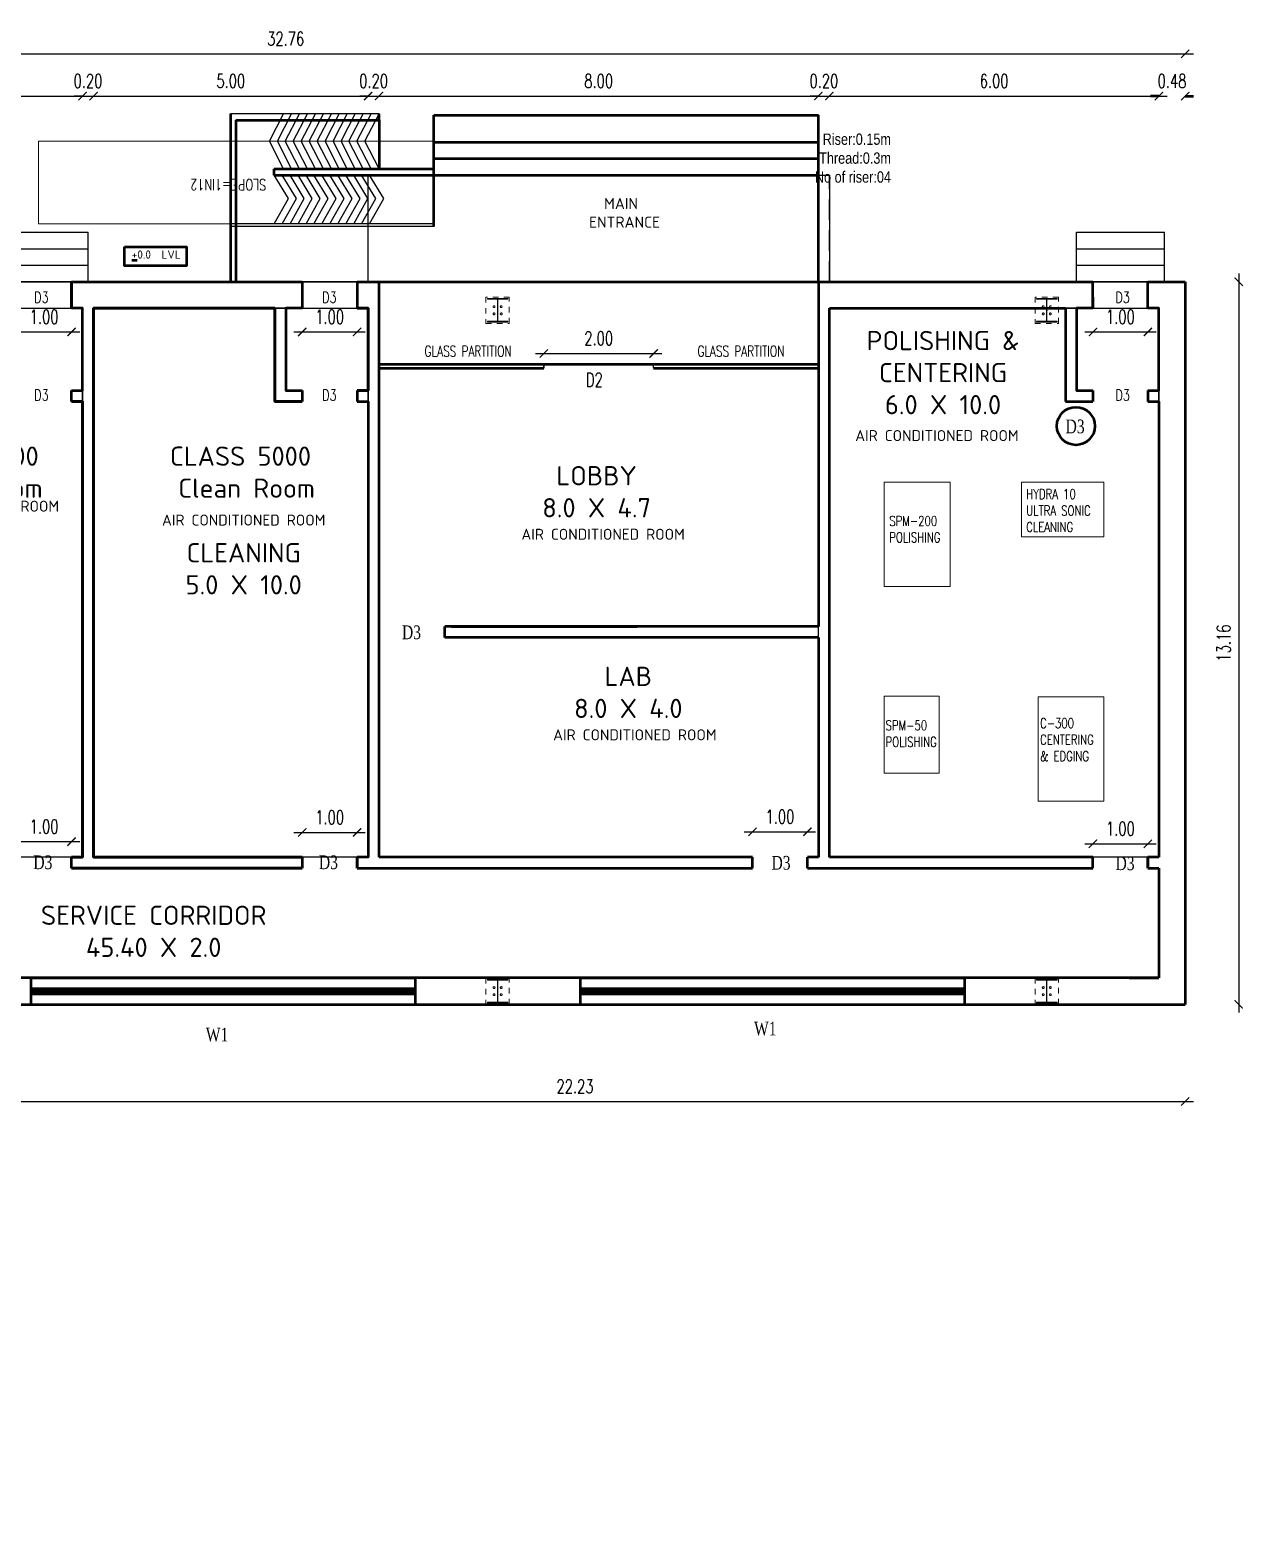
# Model space of a CAD drawing. Header units: metres. Extents: x 173383 to 173947, y -96409 to -96195.
# Drawn here: x 173895.66 to 173917.76, y -96405.93 to -96378.87 of the extents above; entities that cross this region are included whole.
import ezdxf

# ---------------------------------------------------------------- set-up
doc = ezdxf.new("R2010")
doc.units = ezdxf.units.M
doc.header["$LTSCALE"] = 3
doc.header["$MEASUREMENT"] = 0
doc.linetypes.add('ACAD_ISO10W100', pattern=[18, 12, -3, 0, -3])
doc.linetypes.add('HIDDEN', pattern=[0.375, 0.25, -0.125])
doc.layers.get('0').update_dxf_attribs({"linetype": 'CONTINUOUS', "lineweight": 50})
doc.layers.get('Defpoints').update_dxf_attribs({"linetype": 'CONTINUOUS'})
for name, color, linetype in [('2', 57, 'CONTINUOUS'), ('BLK_1_FLR_0_BLT_UP_AREA', 48, 'CONTINUOUS'), ('BLK_1_FLR_0_CARPET_AREA', 10, 'CONTINUOUS'), ('BLK_1_FLR_0_REGULAR_ROOM_1', 117, 'CONTINUOUS')]:
    doc.layers.add(name, color=color, linetype=linetype)
for name, color, linetype, lineweight in [('AU_SECTION LINES', 244, 'ACAD_ISO10W100', 25), ('BLK_1_DA_RAMP_1', 1, 'CONTINUOUS', 0), ('Cvl_Column', 7, 'CONTINUOUS', 30)]:
    doc.layers.add(name, color=color, linetype=linetype, lineweight=lineweight)
doc.styles.add('ROMANS', font='sanss___.ttf', dxfattribs={"width": 0.8})
doc.styles.add('ROOMNA', font='isocpeur.ttf')
doc.styles.get("Standard").update_dxf_attribs({"font": 'romanc.shx', "width": 0.75, "height": 0.8})
doc.styles.add('style1', font='romanc.shx', dxfattribs={"width": 0.7, "height": 0.25})
doc.dimstyles.new('1', dxfattribs={"dimtxt": 0.25, "dimasz": 0.15, "dimexe": 0.15, "dimexo": 0.15, "dimgap": 0.15, "dimtad": 1, "dimzin": 3, "dimdsep": 46, "dimtxsty": 'style1', "dimblk": 'ARCHTICK', "dimcen": 0, "dimdle": 0.15, "dimse1": 1, "dimse2": 1, "dimclrd": 8, "dimclre": 13, "dimclrt": 7, "dimadec": 0, "dimazin": 0, "dimtfac": 0.65, "dimtix": 1, "dimtofl": 0, "dimtmove": 0, "dimatfit": 3, "dimfxl": 0, "dimtolj": 1, "dimtzin": 0, "dimlwd": -1, "dimlwe": -1, "dimarcsym": 0})

# ---------------------------------------------------------------- blocks, each defined once
blk = doc.blocks.new('A$C259777f8')
at = {"layer": 'Cvl_Column', "color": 2, "linetype": 'HIDDEN', "lineweight": 15, "ltscale": 100}
for p, q in [((-4, 0), (4, 0)), ((0, 4), (0, -4))]:
    blk.add_line(p, q, dxfattribs=at)
blk.add_lwpolyline([(-213, 240), (-213, -240), (212, -240), (212, 240), (-213, 240)], dxfattribs=at)
at = {"layer": 'Cvl_Column', "color": 2, "linetype": 'Continuous', "lineweight": 15, "ltscale": 20}
for points in [[(-188, 216), (-188, 200), (187, 200), (187, 216)], [(-3, 200), (-3, -200), (3, -200), (3, 200)], [(-188, -216), (-188, -200), (187, -200), (187, -216)]]:
    blk.add_lwpolyline(points, close=True, dxfattribs=at)
at = {"layer": 'Cvl_Column', "color": 2, "linetype": 'HIDDEN', "lineweight": 15, "ltscale": 100}
for centre, radius in [((-65, 65), 17), ((0, 0), 4), ((65, 65), 17), ((-65, -65), 17), ((65, -65), 17)]:
    blk.add_circle(centre, radius, dxfattribs=at)
blk = doc.blocks.new('_ArchTick')
at = {"color": 0, "const_width": 0.15}
blk.add_lwpolyline([(-0.5, -0.5), (0.5, 0.5)], dxfattribs=at)
blk = doc.blocks.new('*D113')
at = {"layer": '2', "color": 8, "ltscale": 5}
blk.add_line((173890.469, -96380.081), (173896.769, -96380.081), dxfattribs=at)
at = {"layer": 'Defpoints', "color": 0, "ltscale": 5}
for p in [(173896.619, -96380.081), (173890.619, -96383.942), (173896.619, -96383.942)]:
    blk.add_point(p, dxfattribs=at)
at = {"layer": '2', "color": 8, "ltscale": 5, "xscale": 0.15, "yscale": 0.15, "zscale": 0.15, "rotation": 180}
blk.add_blockref('_ArchTick', (173890.619, -96380.081), dxfattribs=at)
at = {"layer": '2', "color": 8, "ltscale": 5, "xscale": 0.15, "yscale": 0.15, "zscale": 0.15}
blk.add_blockref('_ArchTick', (173896.619, -96380.081), dxfattribs=at)
at = {"layer": '2', "color": 7, "ltscale": 5, "insert": (173893.619, -96379.806), "char_height": 0.25, "attachment_point": 5, "style": 'style1'}
blk.add_mtext('\\A1;6.00', dxfattribs=at)
blk = doc.blocks.new('*D114')
at = {"layer": '2', "color": 8, "ltscale": 5}
for p, q in [((173896.619, -96380.081), (173896.469, -96380.081)), ((173896.819, -96380.081), (173896.969, -96380.081))]:
    blk.add_line(p, q, dxfattribs=at)
at = {"layer": 'Defpoints', "color": 0, "ltscale": 5}
for p in [(173896.819, -96380.081), (173896.619, -96383.942), (173896.819, -96383.942)]:
    blk.add_point(p, dxfattribs=at)
at = {"layer": '2', "color": 8, "ltscale": 5, "xscale": 0.15, "yscale": 0.15, "zscale": 0.15}
blk.add_blockref('_ArchTick', (173896.619, -96380.081), dxfattribs=at)
at = {"layer": '2', "color": 8, "ltscale": 5, "xscale": 0.15, "yscale": 0.15, "zscale": 0.15, "rotation": 180}
blk.add_blockref('_ArchTick', (173896.819, -96380.081), dxfattribs=at)
at = {"layer": '2', "color": 7, "ltscale": 5, "insert": (173896.719, -96379.806), "char_height": 0.25, "attachment_point": 5, "style": 'style1'}
blk.add_mtext('\\A1;0.20', dxfattribs=at)
blk = doc.blocks.new('*D115')
at = {"layer": '2', "color": 8, "ltscale": 5}
blk.add_line((173896.669, -96380.081), (173901.969, -96380.081), dxfattribs=at)
at = {"layer": 'Defpoints', "color": 0, "ltscale": 5}
for p in [(173901.819, -96380.081), (173896.819, -96383.942), (173901.819, -96383.942)]:
    blk.add_point(p, dxfattribs=at)
at = {"layer": '2', "color": 8, "ltscale": 5, "xscale": 0.15, "yscale": 0.15, "zscale": 0.15, "rotation": 180}
blk.add_blockref('_ArchTick', (173896.819, -96380.081), dxfattribs=at)
at = {"layer": '2', "color": 8, "ltscale": 5, "xscale": 0.15, "yscale": 0.15, "zscale": 0.15}
blk.add_blockref('_ArchTick', (173901.819, -96380.081), dxfattribs=at)
at = {"layer": '2', "color": 7, "ltscale": 5, "insert": (173899.319, -96379.806), "char_height": 0.25, "attachment_point": 5, "style": 'style1'}
blk.add_mtext('\\A1;5.00', dxfattribs=at)
blk = doc.blocks.new('*D116')
at = {"layer": '2', "color": 8, "ltscale": 5}
for p, q in [((173901.819, -96380.081), (173901.669, -96380.081)), ((173902.019, -96380.081), (173902.169, -96380.081))]:
    blk.add_line(p, q, dxfattribs=at)
at = {"layer": 'Defpoints', "color": 0, "ltscale": 5}
for p in [(173902.019, -96380.081), (173902.019, -96383.462), (173901.819, -96383.942)]:
    blk.add_point(p, dxfattribs=at)
at = {"layer": '2', "color": 8, "ltscale": 5, "xscale": 0.15, "yscale": 0.15, "zscale": 0.15}
blk.add_blockref('_ArchTick', (173901.819, -96380.081), dxfattribs=at)
at = {"layer": '2', "color": 8, "ltscale": 5, "xscale": 0.15, "yscale": 0.15, "zscale": 0.15, "rotation": 180}
blk.add_blockref('_ArchTick', (173902.019, -96380.081), dxfattribs=at)
at = {"layer": '2', "color": 7, "ltscale": 5, "insert": (173901.919, -96379.806), "char_height": 0.25, "attachment_point": 5, "style": 'style1'}
blk.add_mtext('\\A1;0.20', dxfattribs=at)
blk = doc.blocks.new('*D117')
at = {"layer": '2', "color": 8, "ltscale": 5}
blk.add_line((173901.869, -96380.081), (173910.169, -96380.081), dxfattribs=at)
at = {"layer": 'Defpoints', "color": 0, "ltscale": 5}
for p in [(173910.019, -96380.081), (173902.019, -96383.462), (173910.019, -96383.462)]:
    blk.add_point(p, dxfattribs=at)
at = {"layer": '2', "color": 8, "ltscale": 5, "xscale": 0.15, "yscale": 0.15, "zscale": 0.15, "rotation": 180}
blk.add_blockref('_ArchTick', (173902.019, -96380.081), dxfattribs=at)
at = {"layer": '2', "color": 8, "ltscale": 5, "xscale": 0.15, "yscale": 0.15, "zscale": 0.15}
blk.add_blockref('_ArchTick', (173910.019, -96380.081), dxfattribs=at)
at = {"layer": '2', "color": 7, "ltscale": 5, "insert": (173906.019, -96379.806), "char_height": 0.25, "attachment_point": 5, "style": 'style1'}
blk.add_mtext('\\A1;8.00', dxfattribs=at)
blk = doc.blocks.new('*D49')
at = {"layer": '2', "color": 8, "ltscale": 5}
for p, q in [((173910.019, -96380.081), (173909.869, -96380.081)), ((173910.219, -96380.081), (173910.369, -96380.081))]:
    blk.add_line(p, q, dxfattribs=at)
at = {"layer": 'Defpoints', "color": 0, "ltscale": 5}
for p in [(173910.219, -96380.081), (173910.019, -96383.462), (173910.219, -96383.942)]:
    blk.add_point(p, dxfattribs=at)
at = {"layer": '2', "color": 8, "ltscale": 5, "xscale": 0.15, "yscale": 0.15, "zscale": 0.15}
blk.add_blockref('_ArchTick', (173910.019, -96380.081), dxfattribs=at)
at = {"layer": '2', "color": 8, "ltscale": 5, "xscale": 0.15, "yscale": 0.15, "zscale": 0.15, "rotation": 180}
blk.add_blockref('_ArchTick', (173910.219, -96380.081), dxfattribs=at)
at = {"layer": '2', "color": 7, "ltscale": 5, "insert": (173910.119, -96379.806), "char_height": 0.25, "attachment_point": 5, "style": 'style1'}
blk.add_mtext('\\A1;0.20', dxfattribs=at)
blk = doc.blocks.new('*D50')
at = {"layer": '2', "color": 8, "ltscale": 5}
blk.add_line((173910.069, -96380.081), (173916.369, -96380.081), dxfattribs=at)
at = {"layer": 'Defpoints', "color": 0, "ltscale": 5}
for p in [(173916.219, -96380.081), (173910.219, -96383.942), (173916.219, -96383.942)]:
    blk.add_point(p, dxfattribs=at)
at = {"layer": '2', "color": 8, "ltscale": 5, "xscale": 0.15, "yscale": 0.15, "zscale": 0.15, "rotation": 180}
blk.add_blockref('_ArchTick', (173910.219, -96380.081), dxfattribs=at)
at = {"layer": '2', "color": 8, "ltscale": 5, "xscale": 0.15, "yscale": 0.15, "zscale": 0.15}
blk.add_blockref('_ArchTick', (173916.219, -96380.081), dxfattribs=at)
at = {"layer": '2', "color": 7, "ltscale": 5, "insert": (173913.219, -96379.806), "char_height": 0.25, "attachment_point": 5, "style": 'style1'}
blk.add_mtext('\\A1;6.00', dxfattribs=at)
blk = doc.blocks.new('*D51')
at = {"color": 8, "ltscale": 400}
for p, q in [((173916.219, -96380.081), (173916.069, -96380.081)), ((173916.699, -96380.081), (173916.849, -96380.081))]:
    blk.add_line(p, q, dxfattribs=at)
at = {"layer": 'Defpoints', "color": 0, "ltscale": 400}
for p in [(173916.699, -96380.081), (173916.699, -96383.462), (173916.219, -96383.942)]:
    blk.add_point(p, dxfattribs=at)
at = {"color": 8, "ltscale": 400, "xscale": 0.15, "yscale": 0.15, "zscale": 0.15}
blk.add_blockref('_ArchTick', (173916.219, -96380.081), dxfattribs=at)
at = {"color": 8, "ltscale": 400, "xscale": 0.15, "yscale": 0.15, "zscale": 0.15, "rotation": 180}
blk.add_blockref('_ArchTick', (173916.699, -96380.081), dxfattribs=at)
at = {"color": 7, "ltscale": 400, "insert": (173916.459, -96379.806), "char_height": 0.25, "attachment_point": 5, "style": 'style1'}
blk.add_mtext('\\A1;0.48', dxfattribs=at)
blk = doc.blocks.new('*D53')
at = {"layer": '2', "color": 8, "ltscale": 5}
blk.add_line((173883.789, -96379.312), (173916.849, -96379.312), dxfattribs=at)
at = {"layer": 'Defpoints', "color": 0, "ltscale": 5}
for p in [(173916.699, -96379.312), (173883.939, -96383.584), (173916.699, -96383.744)]:
    blk.add_point(p, dxfattribs=at)
at = {"layer": '2', "color": 8, "ltscale": 5, "xscale": 0.15, "yscale": 0.15, "zscale": 0.15, "rotation": 180}
blk.add_blockref('_ArchTick', (173883.939, -96379.312), dxfattribs=at)
at = {"layer": '2', "color": 8, "ltscale": 5, "xscale": 0.15, "yscale": 0.15, "zscale": 0.15}
blk.add_blockref('_ArchTick', (173916.699, -96379.312), dxfattribs=at)
at = {"layer": '2', "color": 7, "ltscale": 5, "insert": (173900.319, -96379.037), "char_height": 0.25, "attachment_point": 5, "style": 'style1'}
blk.add_mtext('\\A1;32.76', dxfattribs=at)
blk = doc.blocks.new('*D54')
at = {"layer": '2', "color": 8, "ltscale": 5}
blk.add_line((173917.674, -96383.312), (173917.674, -96396.772), dxfattribs=at)
at = {"layer": 'Defpoints', "color": 0, "ltscale": 5}
for p in [(173916.699, -96383.462), (173916.699, -96396.622), (173917.674, -96396.622)]:
    blk.add_point(p, dxfattribs=at)
at = {"layer": '2', "color": 8, "ltscale": 5, "xscale": 0.15, "yscale": 0.15, "zscale": 0.15}
for p, rotation in [((173917.674, -96383.462), 90), ((173917.674, -96396.622), 270)]:
    blk.add_blockref('_ArchTick', p, dxfattribs=dict(at, rotation=rotation))
at = {"layer": '2', "color": 7, "ltscale": 5, "insert": (173917.399, -96390.042), "char_height": 0.25, "attachment_point": 5, "rotation": 90, "style": 'style1'}
blk.add_mtext('\\A1;13.16', dxfattribs=at)
blk = doc.blocks.new('*D138')
at = {"layer": '2', "color": 8, "ltscale": 5}
blk.add_line((173894.324, -96398.392), (173916.849, -96398.392), dxfattribs=at)
at = {"layer": 'Defpoints', "color": 0, "ltscale": 5}
for p in [(173916.699, -96396.622), (173916.699, -96398.392), (173894.474, -96402.275)]:
    blk.add_point(p, dxfattribs=at)
at = {"layer": '2', "color": 8, "ltscale": 5, "xscale": 0.15, "yscale": 0.15, "zscale": 0.15, "rotation": 180}
blk.add_blockref('_ArchTick', (173894.474, -96398.392), dxfattribs=at)
at = {"layer": '2', "color": 8, "ltscale": 5, "xscale": 0.15, "yscale": 0.15, "zscale": 0.15}
blk.add_blockref('_ArchTick', (173916.699, -96398.392), dxfattribs=at)
at = {"layer": '2', "color": 7, "ltscale": 5, "insert": (173905.587, -96398.117), "char_height": 0.25, "attachment_point": 5, "style": 'style1'}
blk.add_mtext('\\A1;22.23', dxfattribs=at)
blk = doc.blocks.new('*D139')
at = {"layer": '2', "color": 8}
blk.add_line((173904.869, -96384.77), (173907.169, -96384.77), dxfattribs=at)
at = {"layer": 'Defpoints', "color": 0}
for p in [(173907.019, -96384.77), (173905.019, -96385.037), (173907.019, -96385.037)]:
    blk.add_point(p, dxfattribs=at)
at = {"layer": '2', "color": 8, "xscale": 0.15, "yscale": 0.15, "zscale": 0.15, "rotation": 180}
blk.add_blockref('_ArchTick', (173905.019, -96384.77), dxfattribs=at)
at = {"layer": '2', "color": 8, "xscale": 0.15, "yscale": 0.15, "zscale": 0.15}
blk.add_blockref('_ArchTick', (173907.019, -96384.77), dxfattribs=at)
at = {"layer": '2', "color": 7, "insert": (173906.019, -96384.495), "char_height": 0.25, "attachment_point": 5, "style": 'style1'}
blk.add_mtext('\\A1;2.00', dxfattribs=at)
blk = doc.blocks.new('*D141')
at = {"layer": '2', "color": 8}
blk.add_line((173895.269, -96393.659), (173896.569, -96393.659), dxfattribs=at)
at = {"layer": 'Defpoints', "color": 0}
for p in [(173896.419, -96393.659), (173895.419, -96394.142), (173896.419, -96394.142)]:
    blk.add_point(p, dxfattribs=at)
at = {"layer": '2', "color": 8, "xscale": 0.15, "yscale": 0.15, "zscale": 0.15, "rotation": 180}
blk.add_blockref('_ArchTick', (173895.419, -96393.659), dxfattribs=at)
at = {"layer": '2', "color": 8, "xscale": 0.15, "yscale": 0.15, "zscale": 0.15}
blk.add_blockref('_ArchTick', (173896.419, -96393.659), dxfattribs=at)
at = {"layer": '2', "color": 7, "insert": (173895.919, -96393.384), "char_height": 0.25, "attachment_point": 5, "style": 'style1'}
blk.add_mtext('\\A1;1.00', dxfattribs=at)
blk = doc.blocks.new('*D142')
at = {"layer": '2', "color": 8}
blk.add_line((173908.669, -96393.479), (173909.969, -96393.479), dxfattribs=at)
at = {"layer": 'Defpoints', "color": 0}
for p in [(173909.819, -96393.479), (173908.819, -96394.142), (173909.819, -96394.142)]:
    blk.add_point(p, dxfattribs=at)
at = {"layer": '2', "color": 8, "xscale": 0.15, "yscale": 0.15, "zscale": 0.15, "rotation": 180}
blk.add_blockref('_ArchTick', (173908.819, -96393.479), dxfattribs=at)
at = {"layer": '2', "color": 8, "xscale": 0.15, "yscale": 0.15, "zscale": 0.15}
blk.add_blockref('_ArchTick', (173909.819, -96393.479), dxfattribs=at)
at = {"layer": '2', "color": 7, "insert": (173909.319, -96393.204), "char_height": 0.25, "attachment_point": 5, "style": 'style1'}
blk.add_mtext('\\A1;1.00', dxfattribs=at)
blk = doc.blocks.new('*D143')
at = {"layer": '2', "color": 8}
blk.add_line((173900.469, -96393.491), (173901.769, -96393.491), dxfattribs=at)
at = {"layer": 'Defpoints', "color": 0}
for p in [(173901.619, -96393.491), (173900.619, -96394.142), (173901.619, -96394.142)]:
    blk.add_point(p, dxfattribs=at)
at = {"layer": '2', "color": 8, "xscale": 0.15, "yscale": 0.15, "zscale": 0.15, "rotation": 180}
blk.add_blockref('_ArchTick', (173900.619, -96393.491), dxfattribs=at)
at = {"layer": '2', "color": 8, "xscale": 0.15, "yscale": 0.15, "zscale": 0.15}
blk.add_blockref('_ArchTick', (173901.619, -96393.491), dxfattribs=at)
at = {"layer": '2', "color": 7, "insert": (173901.119, -96393.216), "char_height": 0.25, "attachment_point": 5, "style": 'style1'}
blk.add_mtext('\\A1;1.00', dxfattribs=at)
blk = doc.blocks.new('*D144')
at = {"layer": '2', "color": 8}
blk.add_line((173914.869, -96393.699), (173916.169, -96393.699), dxfattribs=at)
at = {"layer": 'Defpoints', "color": 0}
for p in [(173916.019, -96393.699), (173915.019, -96394.142), (173916.019, -96394.142)]:
    blk.add_point(p, dxfattribs=at)
at = {"layer": '2', "color": 8, "xscale": 0.15, "yscale": 0.15, "zscale": 0.15, "rotation": 180}
blk.add_blockref('_ArchTick', (173915.019, -96393.699), dxfattribs=at)
at = {"layer": '2', "color": 8, "xscale": 0.15, "yscale": 0.15, "zscale": 0.15}
blk.add_blockref('_ArchTick', (173916.019, -96393.699), dxfattribs=at)
at = {"layer": '2', "color": 7, "insert": (173915.519, -96393.424), "char_height": 0.25, "attachment_point": 5, "style": 'style1'}
blk.add_mtext('\\A1;1.00', dxfattribs=at)
blk = doc.blocks.new('*D146')
at = {"layer": '2', "color": 8}
blk.add_line((173895.269, -96384.377), (173896.569, -96384.377), dxfattribs=at)
at = {"layer": 'Defpoints', "color": 0}
for p in [(173895.419, -96383.942), (173896.419, -96383.942), (173896.419, -96384.377)]:
    blk.add_point(p, dxfattribs=at)
at = {"layer": '2', "color": 8, "xscale": 0.15, "yscale": 0.15, "zscale": 0.15, "rotation": 180}
blk.add_blockref('_ArchTick', (173895.419, -96384.377), dxfattribs=at)
at = {"layer": '2', "color": 8, "xscale": 0.15, "yscale": 0.15, "zscale": 0.15}
blk.add_blockref('_ArchTick', (173896.419, -96384.377), dxfattribs=at)
at = {"layer": '2', "color": 7, "insert": (173895.919, -96384.102), "char_height": 0.25, "attachment_point": 5, "style": 'style1'}
blk.add_mtext('\\A1;1.00', dxfattribs=at)
blk = doc.blocks.new('*D147')
at = {"layer": '2', "color": 8}
blk.add_line((173900.469, -96384.377), (173901.769, -96384.377), dxfattribs=at)
at = {"layer": 'Defpoints', "color": 0}
for p in [(173900.619, -96383.942), (173901.619, -96383.942), (173901.619, -96384.377)]:
    blk.add_point(p, dxfattribs=at)
at = {"layer": '2', "color": 8, "xscale": 0.15, "yscale": 0.15, "zscale": 0.15, "rotation": 180}
blk.add_blockref('_ArchTick', (173900.619, -96384.377), dxfattribs=at)
at = {"layer": '2', "color": 8, "xscale": 0.15, "yscale": 0.15, "zscale": 0.15}
blk.add_blockref('_ArchTick', (173901.619, -96384.377), dxfattribs=at)
at = {"layer": '2', "color": 7, "insert": (173901.119, -96384.102), "char_height": 0.25, "attachment_point": 5, "style": 'style1'}
blk.add_mtext('\\A1;1.00', dxfattribs=at)
blk = doc.blocks.new('*D148')
at = {"layer": '2', "color": 8}
blk.add_line((173914.869, -96384.377), (173916.169, -96384.377), dxfattribs=at)
at = {"layer": 'Defpoints', "color": 0}
for p in [(173915.019, -96383.942), (173916.019, -96383.942), (173916.019, -96384.377)]:
    blk.add_point(p, dxfattribs=at)
at = {"layer": '2', "color": 8, "xscale": 0.15, "yscale": 0.15, "zscale": 0.15, "rotation": 180}
blk.add_blockref('_ArchTick', (173915.019, -96384.377), dxfattribs=at)
at = {"layer": '2', "color": 8, "xscale": 0.15, "yscale": 0.15, "zscale": 0.15}
blk.add_blockref('_ArchTick', (173916.019, -96384.377), dxfattribs=at)
at = {"layer": '2', "color": 7, "insert": (173915.519, -96384.102), "char_height": 0.25, "attachment_point": 5, "style": 'style1'}
blk.add_mtext('\\A1;1.00', dxfattribs=at)

msp = doc.modelspace()

# ---------------------------------------------------------------- linework, layer by layer
for p, q in [((173899.313, -96380.405), (173899.313, -96383.462)), ((173899.409, -96380.52), (173902.019, -96380.52)), ((173899.409, -96380.52), (173899.409, -96383.462)), ((173902.019, -96380.52), (173902.019, -96380.405)), ((173902.019, -96380.52), (173902.019, -96381.405)), ((173903.019, -96380.431), (173910.019, -96380.431)), ((173903.019, -96382.455), (173903.019, -96380.431)), ((173910.019, -96383.462), (173910.019, -96380.431)), ((173903.019, -96380.92), (173910.019, -96380.92)), ((173900.109, -96381.52), (173900.109, -96381.405)), ((173900.109, -96381.405), (173903.019, -96381.405)), ((173903.019, -96381.22), (173910.019, -96381.22)), ((173900.109, -96381.52), (173903.019, -96381.52)), ((173903.019, -96381.52), (173910.019, -96381.52)), ((173916.019, -96393.942), (173916.019, -96394.142)), ((173895.679, -96396.142), (173902.679, -96396.142)), ((173905.679, -96396.142), (173912.679, -96396.142)), ((173905.679, -96396.142), (173905.679, -96396.622)), ((173912.679, -96396.142), (173912.679, -96396.622)), ((173915.679, -96396.142), (173916.219, -96396.142)), ((173895.679, -96396.331), (173902.679, -96396.331)), ((173895.679, -96396.376), (173902.679, -96396.376)), ((173895.679, -96396.388), (173902.679, -96396.388)), ((173895.679, -96396.433), (173902.679, -96396.433)), ((173905.679, -96396.331), (173912.679, -96396.331)), ((173905.679, -96396.376), (173912.679, -96396.376)), ((173905.679, -96396.388), (173912.679, -96396.388)), ((173905.679, -96396.433), (173912.679, -96396.433)), ((173895.679, -96396.622), (173902.679, -96396.622)), ((173905.679, -96396.622), (173912.679, -96396.622))]:
    msp.add_line(p, q)
at = {"color": 4, "ltscale": 400}
for p, q in [((173896.419, -96383.942), (173896.419, -96383.462)), ((173896.419, -96383.462), (173896.419, -96383.942)), ((173896.419, -96383.462), (173900.619, -96383.462)), ((173901.619, -96383.462), (173901.619, -96383.942)), ((173901.619, -96383.462), (173915.019, -96383.462)), ((173915.019, -96383.942), (173915.019, -96383.462)), ((173916.019, -96383.462), (173916.699, -96383.462)), ((173916.019, -96383.942), (173916.019, -96383.462)), ((173916.699, -96383.462), (173916.699, -96396.622)), ((173915.019, -96383.742), (173915.019, -96383.942)), ((173896.619, -96383.942), (173896.419, -96383.942)), ((173901.619, -96383.942), (173901.819, -96383.942)), ((173901.819, -96383.942), (173901.819, -96385.442)), ((173910.219, -96393.942), (173910.219, -96383.942)), ((173910.219, -96383.942), (173914.519, -96383.942)), ((173914.519, -96383.942), (173914.519, -96385.642)), ((173902.019, -96384.962), (173910.019, -96384.962)), ((173902.019, -96385.037), (173905.019, -96385.037)), ((173907.019, -96385.037), (173910.019, -96385.037)), ((173900.319, -96385.442), (173900.619, -96385.442)), ((173900.619, -96385.442), (173900.619, -96385.642)), ((173900.619, -96385.442), (173900.619, -96385.642)), ((173901.819, -96385.442), (173901.619, -96385.442)), ((173901.619, -96385.442), (173901.619, -96385.642)), ((173915.019, -96385.442), (173915.019, -96385.642)), ((173916.019, -96385.442), (173916.019, -96385.642)), ((173900.619, -96385.642), (173900.119, -96385.642)), ((173901.619, -96385.642), (173901.819, -96385.642)), ((173914.519, -96385.642), (173915.019, -96385.642)), ((173916.019, -96385.642), (173916.219, -96385.642)), ((173916.219, -96385.642), (173916.219, -96393.942)), ((173916.219, -96393.942), (173916.019, -96393.942)), ((173916.019, -96394.142), (173916.219, -96394.142)), ((173916.219, -96394.142), (173916.219, -96396.142)), ((173916.219, -96396.142), (173885.679, -96396.142)), ((173895.679, -96396.142), (173895.679, -96396.622)), ((173902.679, -96396.142), (173902.679, -96396.622)), ((173885.679, -96396.622), (173916.699, -96396.622))]:
    msp.add_line(p, q, dxfattribs=at)
at = {"color": 4}
for p, q in [((173900.619, -96383.462), (173900.619, -96383.942)), ((173902.019, -96393.942), (173902.019, -96383.462)), ((173910.019, -96383.462), (173910.019, -96389.742)), ((173896.619, -96385.442), (173896.619, -96383.942)), ((173900.119, -96383.942), (173896.819, -96383.942)), ((173896.819, -96383.942), (173896.819, -96393.942)), ((173900.119, -96385.642), (173900.119, -96383.942)), ((173900.619, -96383.942), (173900.319, -96383.942)), ((173900.319, -96383.942), (173900.319, -96385.442)), ((173896.419, -96385.642), (173896.419, -96385.442)), ((173896.419, -96385.442), (173896.619, -96385.442)), ((173896.619, -96385.642), (173896.419, -96385.642)), ((173896.619, -96393.942), (173896.619, -96385.642)), ((173903.219, -96389.942), (173903.219, -96389.742)), ((173910.019, -96389.742), (173903.219, -96389.742)), ((173910.019, -96389.942), (173903.219, -96389.942)), ((173910.019, -96389.942), (173910.019, -96393.942)), ((173896.419, -96393.942), (173896.619, -96393.942)), ((173896.419, -96394.142), (173896.419, -96393.942)), ((173896.419, -96394.142), (173896.419, -96393.942)), ((173900.619, -96394.142), (173896.419, -96394.142)), ((173896.419, -96394.142), (173900.619, -96394.142)), ((173896.819, -96393.942), (173900.619, -96393.942)), ((173900.619, -96393.942), (173900.619, -96394.142)), ((173901.819, -96393.942), (173901.619, -96393.942)), ((173901.619, -96393.942), (173901.619, -96394.142)), ((173901.619, -96394.142), (173901.619, -96393.942)), ((173901.619, -96394.142), (173908.819, -96394.142)), ((173901.619, -96394.142), (173908.819, -96394.142)), ((173906.819, -96393.942), (173902.019, -96393.942)), ((173906.819, -96393.942), (173902.019, -96393.942)), ((173908.819, -96393.942), (173906.819, -96393.942)), ((173908.819, -96393.942), (173906.819, -96393.942)), ((173908.819, -96394.142), (173908.819, -96393.942)), ((173908.819, -96394.142), (173908.819, -96393.942)), ((173909.819, -96394.142), (173909.819, -96393.942)), ((173910.019, -96393.942), (173909.819, -96393.942)), ((173909.819, -96394.142), (173915.019, -96394.142)), ((173915.019, -96393.942), (173910.219, -96393.942)), ((173915.019, -96394.142), (173915.019, -96393.942))]:
    msp.add_line(p, q, dxfattribs=at)
at = {"color": 14}
for p, q in [((173902.019, -96393.942), (173902.019, -96383.942)), ((173901.819, -96385.642), (173901.819, -96393.942))]:
    msp.add_line(p, q, dxfattribs=at)
at = {"ltscale": 400}
msp.add_line((173916.019, -96394.142), (173916.019, -96393.942), dxfattribs=at)
at = {"color": 34, "linetype": 'Continuous'}
msp.add_lwpolyline([(173897.386, -96382.828), (173898.51, -96382.828), (173898.51, -96383.17), (173897.386, -96383.17)], close=True, dxfattribs=at)
at = {"color": 4}
for points in [[(173896.419, -96385.442), (173896.619, -96385.442), (173896.619, -96383.942), (173896.419, -96383.942)], [(173900.619, -96393.942), (173896.819, -96393.942), (173896.819, -96383.942), (173900.119, -96383.942), (173900.119, -96385.642), (173900.619, -96385.642)], [(173896.419, -96385.642), (173896.619, -96385.642), (173896.619, -96393.942), (173896.419, -96393.942)], [(173901.619, -96385.642), (173901.819, -96385.642), (173901.819, -96393.942), (173901.619, -96393.942)]]:
    msp.add_lwpolyline(points, dxfattribs=at)
at = {"color": 4, "ltscale": 400}
for points in [[(173900.619, -96383.942), (173900.319, -96383.942), (173900.319, -96385.442), (173900.619, -96385.442)], [(173901.619, -96385.442), (173901.819, -96385.442), (173901.819, -96383.942), (173901.619, -96383.942)], [(173915.019, -96383.942), (173914.719, -96383.942), (173914.719, -96385.442), (173915.019, -96385.442)], [(173916.019, -96385.442), (173916.219, -96385.442), (173916.219, -96383.942), (173916.019, -96383.942)]]:
    msp.add_lwpolyline(points, dxfattribs=at)
at = {"lineweight": 18}
for points in [[(173911.219, -96387.111), (173912.419, -96387.111), (173912.419, -96389.011), (173911.219, -96389.011)], [(173913.719, -96388.111), (173915.219, -96388.111), (173915.219, -96387.111), (173913.719, -96387.111)], [(173912.219, -96392.411), (173911.219, -96392.411), (173911.219, -96391.011), (173912.219, -96391.011)], [(173915.219, -96391.022), (173914.019, -96391.022), (173914.019, -96392.922), (173915.219, -96392.922)]]:
    msp.add_lwpolyline(points, close=True, dxfattribs=at)
at = {"color": 167, "linetype": 'Continuous', "ltscale": 600}
msp.add_lwpolyline([(173903.338, -96389.743), (173906.719, -96389.743)], dxfattribs=at)
msp.add_circle((173914.708, -96386.09), 0.346)
at = {"layer": '2', "linetype": 'HIDDEN', "ltscale": 0.5}
for p, q in [((173901.819, -96383.462), (173901.819, -96381.52)), ((173910.219, -96383.462), (173910.219, -96381.52))]:
    msp.add_line(p, q, dxfattribs=at)
at = {"layer": '2', "ltscale": 5}
for p, q in [((173895.119, -96382.562), (173896.719, -96382.562)), ((173896.719, -96383.462), (173896.719, -96382.562)), ((173914.719, -96382.562), (173916.319, -96382.562)), ((173914.719, -96383.462), (173914.719, -96382.562)), ((173916.319, -96383.462), (173916.319, -96382.562)), ((173895.119, -96382.862), (173896.719, -96382.862)), ((173914.719, -96382.862), (173916.319, -96382.862)), ((173895.119, -96383.162), (173896.719, -96383.162)), ((173914.719, -96383.162), (173916.319, -96383.162)), ((173895.419, -96383.462), (173896.419, -96383.462)), ((173900.619, -96383.462), (173901.619, -96383.462)), ((173915.019, -96383.462), (173916.019, -96383.462)), ((173905.019, -96385.037), (173905.019, -96384.962)), ((173907.019, -96385.037), (173907.019, -96384.962))]:
    msp.add_line(p, q, dxfattribs=at)
at = {"layer": '2', "color": 9, "ltscale": 5}
for points in [[(173900.281, -96381.405), (173900.022, -96380.905), (173900.281, -96380.405)], [(173900.426, -96381.405), (173900.167, -96380.905), (173900.426, -96380.405)], [(173900.571, -96381.405), (173900.312, -96380.905), (173900.571, -96380.405)], [(173900.716, -96381.405), (173900.457, -96380.905), (173900.716, -96380.405)], [(173900.861, -96381.405), (173900.602, -96380.905), (173900.861, -96380.405)], [(173901.005, -96381.405), (173900.746, -96380.905), (173901.005, -96380.405)], [(173901.15, -96381.405), (173900.891, -96380.905), (173901.15, -96380.405)], [(173901.295, -96381.405), (173901.036, -96380.905), (173901.295, -96380.405)], [(173901.44, -96381.405), (173901.181, -96380.905), (173901.44, -96380.405)], [(173901.585, -96381.405), (173901.326, -96380.905), (173901.585, -96380.405)], [(173901.73, -96381.405), (173901.47, -96380.905), (173901.73, -96380.405)], [(173901.874, -96381.405), (173901.615, -96380.905), (173901.874, -96380.405)], [(173902.019, -96381.405), (173901.76, -96380.905), (173902.019, -96380.405)], [(173900.109, -96382.405), (173900.368, -96381.945), (173900.109, -96381.52)], [(173900.254, -96382.405), (173900.513, -96381.945), (173900.254, -96381.52)], [(173900.399, -96382.405), (173900.658, -96381.945), (173900.399, -96381.52)], [(173900.544, -96382.405), (173900.803, -96381.945), (173900.544, -96381.52)], [(173900.689, -96382.405), (173900.948, -96381.945), (173900.689, -96381.52)], [(173900.833, -96382.405), (173901.093, -96381.945), (173900.833, -96381.52)], [(173900.978, -96382.405), (173901.237, -96381.945), (173900.978, -96381.52)], [(173901.123, -96382.405), (173901.382, -96381.945), (173901.123, -96381.52)], [(173901.268, -96382.405), (173901.527, -96381.945), (173901.268, -96381.52)], [(173901.413, -96382.405), (173901.672, -96381.945), (173901.413, -96381.52)], [(173901.558, -96382.405), (173901.817, -96381.945), (173901.558, -96381.52)], [(173901.702, -96382.405), (173901.961, -96381.945), (173901.702, -96381.52)], [(173901.847, -96382.405), (173902.106, -96381.945), (173901.847, -96381.52)]]:
    msp.add_lwpolyline(points, dxfattribs=at)
at = {"layer": '2', "ltscale": 5}
msp.add_lwpolyline([(173902.019, -96381.405), (173902.019, -96380.405)], dxfattribs=at)
for points in [[(173890.619, -96383.942), (173896.619, -96383.942), (173896.619, -96393.942), (173890.619, -96393.942)], [(173896.819, -96383.942), (173901.819, -96383.942), (173901.819, -96393.942), (173896.819, -96393.942)]]:
    msp.add_lwpolyline(points, close=True, dxfattribs=at)
at = {"layer": 'AU_SECTION LINES', "ltscale": 5}
for p, q in [((173902.019, -96380.405), (173899.313, -96380.405)), ((173903.019, -96382.405), (173899.313, -96382.405)), ((173903.019, -96382.455), (173899.313, -96382.455))]:
    msp.add_line(p, q, dxfattribs=at)
at = {"layer": 'BLK_1_DA_RAMP_1'}
msp.add_lwpolyline([(173895.819, -96380.905), (173895.819, -96382.405), (173903.019, -96382.405), (173903.019, -96380.905)], close=True, dxfattribs=at)
at = {"layer": 'BLK_1_FLR_0_BLT_UP_AREA', "color": 48}
msp.add_lwpolyline([(173883.939, -96383.462), (173901.819, -96383.462), (173901.819, -96381.52), (173910.219, -96381.52), (173910.219, -96383.462), (173916.699, -96383.462), (173916.699, -96396.622), (173893.974, -96396.622), (173893.974, -96405.927), (173883.939, -96405.927)], close=True, dxfattribs=at)
at = {"layer": 'BLK_1_FLR_0_CARPET_AREA', "color": 14}
msp.add_lwpolyline([(173893.605, -96396.142), (173916.219, -96396.142), (173916.219, -96394.142), (173916.019, -96394.142), (173916.019, -96393.942), (173916.219, -96393.942), (173916.219, -96383.942), (173916.019, -96383.942), (173916.019, -96383.462), (173915.019, -96383.462), (173915.019, -96383.942), (173910.219, -96383.942), (173910.219, -96393.942), (173915.019, -96393.942), (173915.019, -96394.142), (173909.819, -96394.142), (173909.819, -96393.942), (173910.019, -96393.942), (173910.019, -96385.037), (173907.019, -96385.037), (173907.019, -96384.962), (173905.019, -96384.962), (173905.019, -96385.037), (173902.019, -96385.037), (173902.019, -96393.942), (173908.819, -96393.942), (173908.819, -96394.142), (173901.619, -96394.142), (173901.619, -96393.942), (173901.819, -96393.942), (173901.819, -96383.942), (173901.619, -96383.942), (173901.619, -96383.462), (173900.619, -96383.462), (173900.619, -96383.942), (173896.819, -96383.942), (173896.819, -96393.942), (173900.619, -96393.942), (173900.619, -96394.142), (173896.419, -96394.142), (173896.419, -96393.942), (173896.619, -96393.942), (173896.619, -96383.942), (173896.419, -96383.942), (173896.419, -96383.462), (173895.419, -96383.462)], dxfattribs=at)
at = {"layer": 'BLK_1_FLR_0_REGULAR_ROOM_1', "color": 4, "lineweight": -2, "ltscale": 5}
msp.add_lwpolyline([(173910.219, -96383.942), (173916.219, -96383.942), (173916.219, -96393.942), (173910.219, -96393.942)], close=True, dxfattribs=at)

# ---------------------------------------------------------------- block references
at = {"linetype": 'Continuous', "lineweight": 13, "xscale": 0.0010000000474975, "yscale": 0.0010000000474975, "zscale": 0.0010000000474975}
for p in [(173904.179, -96383.982), (173914.179, -96383.982)]:
    msp.add_blockref('A$C259777f8', p, dxfattribs=at)
at = {"color": 4, "ltscale": 400, "xscale": 0.0010000000474975, "yscale": 0.0010000000474975, "zscale": 0.0010000000474975}
for p in [(173904.179, -96396.382), (173914.179, -96396.382)]:
    msp.add_blockref('A$C259777f8', p, dxfattribs=at)

# ---------------------------------------------------------------- texts
at = {"width": 0.75}
for p in [(173895.739, -96383.846), (173900.983, -96383.846), (173915.427, -96383.846), (173895.739, -96385.627), (173900.983, -96385.627), (173915.427, -96385.627)]:
    msp.add_text('D3', height=0.2, dxfattribs=at).set_placement(p)
at = {"insert": (173911.341, -96380.763), "char_height": 0.20657, "attachment_point": 3, "style": 'ROMANS'}
msp.add_mtext('Riser:0.15m\\PThread:0.3m\\PNo of riser:04', dxfattribs=at)
at = {"style": 'ROOMNA'}
for s, insert, char_height, width, attachment_point in [('MAIN \\P ENTRANCE', (173906.425, -96382.478), 0.2025, 2.75055, 8), ('{\\L+}0.0  LVL', (173897.961, -96382.892), 0.15, 2.56025, 2), ('POLISHING & CENTERING \\P6.0 X 10.0', (173912.289, -96384.359), 0.35, 3.15981, 2), ('AIR CONDITIONED ROOM', (173912.178, -96386.164), 0.2, 3.15981, 2), ('CLASS 5000\\P Clean Room', (173894.537, -96386.464), 0.35, 2.79524, 2), ('CLASS 5000\\P Clean Room', (173899.496, -96386.464), 0.35, 2.79524, 2), ('LOBBY\\P8.0 X 4.7', (173905.981, -96386.82), 0.35, 3.15981, 2), ('AIR CONDITIONED ROOM', (173894.705, -96387.45), 0.2, 3.15981, 2), ('AIR CONDITIONED ROOM', (173899.554, -96387.703), 0.2, 3.15981, 2), ('AIR CONDITIONED ROOM', (173906.099, -96387.961), 0.2, 3.15981, 2), ('CLEANING\\P5.0 X 10.0', (173899.554, -96388.223), 0.35, 3.15981, 2), ('LAB\\P8.0 X 4.0', (173906.558, -96390.474), 0.35, 3.15981, 2), ('AIR CONDITIONED ROOM', (173906.677, -96391.614), 0.2, 3.15981, 2), ('SERVICE CORRIDOR\\P45.40 X 2.0', (173897.915, -96394.825), 0.35, 5.54542, 2)]:
    msp.add_mtext(s, dxfattribs=dict(at, insert=insert, char_height=char_height, width=width, attachment_point=attachment_point))
at = {"char_height": 0.25, "width": 3.18743, "attachment_point": 2}
for s, insert in [('{\\fTimes New Roman|b0|i0|c0|p18;D3}', (173914.694, -96385.972)), ('{\\fTimes New Roman|b0|i0|c0|p18;D3}', (173902.609, -96389.722)), ('{\\fTimes New Roman|b0|i0|c0|p18;D3}', (173895.897, -96393.91)), ('{\\fTimes New Roman|b0|i0|c0|p18;D3}', (173901.097, -96393.91)), ('{\\fTimes New Roman|b0|i0|c0|p18;D3}', (173909.339, -96393.919)), ('{\\fTimes New Roman|b0|i0|c0|p18;D3}', (173915.604, -96393.928)), ('{\\fTimes New Roman|b0|i0|c0|p18;W1}', (173899.069, -96397.048)), ('{\\fTimes New Roman|b0|i0|c0|p18;W1}', (173909.052, -96396.939))]:
    msp.add_mtext(s, dxfattribs=dict(at, insert=insert))
at = {"lineweight": 18, "char_height": 0.18, "width": 3.20152, "attachment_point": 7}
for s, insert in [('HYDRA 10\\PULTRA SONIC \\PCLEANING', (173913.804, -96388.02)), ('SPM-200\\PPOLISHING', (173911.31, -96388.209)), ('C-300\\PCENTERING\\P& EDGING', (173914.056, -96392.192)), ('SPM-50\\PPOLISHING', (173911.243, -96391.932))]:
    msp.add_mtext(s, dxfattribs=dict(at, insert=insert))
at = {"layer": '2', "color": 7, "style": 'style1', "width": 0.7}
for s, height, p in [('GLASS PARTITION', 0.2, (173902.849, -96384.827)), ('GLASS PARTITION', 0.2, (173907.817, -96384.827)), ('D2', 0.25, (173905.785, -96385.374))]:
    msp.add_text(s, height=height, dxfattribs=at).set_placement(p)
at = {"layer": 'BLK_1_DA_RAMP_1', "insert": (173899.273, -96381.797), "char_height": 0.2, "width": 2.4, "attachment_point": 2, "rotation": 180}
msp.add_mtext('SLOPE=1IN12', dxfattribs=at)

# ---------------------------------------------------------------- dimensions: what is measured, and where the dimension line sits
at = {"color": 4, "ltscale": 400}
dim = msp.add_linear_dim(base=(173916.699, -96380.081), p1=(173916.219, -96383.942), p2=(173916.699, -96383.462), dimstyle='1', override={"dimpost": '\\X', "dimtmove": 1}, dxfattribs=at)
dim.commit()
dim.dimension.update_dxf_attribs({"geometry": '*D51', "text_midpoint": (173916.459, -96379.806)})
at = {"layer": '2', "ltscale": 5}
for base, p1, p2, override, picture, middle in [((173916.699, -96379.312), (173883.939, -96383.584), (173916.699, -96383.744), {"dimpost": '\\X'}, '*D53', (173900.319, -96379.037)), ((173896.619, -96380.081), (173890.619, -96383.942), (173896.619, -96383.942), {"dimpost": '\\X', "dimtmove": 1}, '*D113', (173893.619, -96379.806)), ((173896.819, -96380.081), (173896.619, -96383.942), (173896.819, -96383.942), {"dimpost": '\\X', "dimtmove": 1}, '*D114', (173896.719, -96379.806)), ((173901.819, -96380.081), (173896.819, -96383.942), (173901.819, -96383.942), {"dimpost": '\\X', "dimtmove": 1}, '*D115', (173899.319, -96379.806)), ((173902.019, -96380.081), (173901.819, -96383.942), (173902.019, -96383.462), {"dimpost": '\\X', "dimtmove": 1}, '*D116', (173901.919, -96379.806)), ((173910.019, -96380.081), (173902.019, -96383.462), (173910.019, -96383.462), {"dimpost": '\\X', "dimtmove": 1}, '*D117', (173906.019, -96379.806)), ((173910.219, -96380.081), (173910.019, -96383.462), (173910.219, -96383.942), {"dimpost": '\\X', "dimtmove": 1}, '*D49', (173910.119, -96379.806)), ((173916.219, -96380.081), (173910.219, -96383.942), (173916.219, -96383.942), {"dimpost": '\\X', "dimtmove": 1}, '*D50', (173913.219, -96379.806)), ((173916.699256253, -96398.391689074), (173894.474256252, -96402.274620338), (173916.699256253, -96396.622120337), {"dimpost": '\\X'}, '*D138', (173905.586756252, -96398.116689074))]:
    dim = msp.add_linear_dim(base=base, p1=p1, p2=p2, dimstyle='1', override=override, dxfattribs=at)
    dim.commit()
    dim.dimension.update_dxf_attribs({"geometry": picture, "text_midpoint": middle})
dim = msp.add_linear_dim(base=(173917.674, -96396.622), p1=(173916.699, -96383.462), p2=(173916.699, -96396.622), angle=90, dimstyle='1', override={"dimpost": '\\X'}, dxfattribs=at)
dim.commit()
dim.dimension.update_dxf_attribs({"geometry": '*D54', "text_midpoint": (173917.399, -96390.042)})
at = {"layer": '2', "color": 7}
for base, p1, p2, picture, middle in [((173896.419, -96384.377), (173895.419, -96383.942), (173896.419, -96383.942), '*D146', (173895.919, -96384.102)), ((173901.619, -96384.377), (173900.619, -96383.942), (173901.619, -96383.942), '*D147', (173901.119, -96384.102)), ((173916.019, -96384.377), (173915.019, -96383.942), (173916.019, -96383.942), '*D148', (173915.519, -96384.102)), ((173907.019, -96384.77), (173905.019, -96385.037), (173907.019, -96385.037), '*D139', (173906.019, -96384.495)), ((173901.619, -96393.491), (173900.619, -96394.142), (173901.619, -96394.142), '*D143', (173901.119, -96393.216)), ((173909.819, -96393.479), (173908.819, -96394.142), (173909.819, -96394.142), '*D142', (173909.319, -96393.204)), ((173896.419, -96393.659), (173895.419, -96394.142), (173896.419, -96394.142), '*D141', (173895.919, -96393.384)), ((173916.019, -96393.699), (173915.019, -96394.142), (173916.019, -96394.142), '*D144', (173915.519, -96393.424))]:
    dim = msp.add_linear_dim(base=base, p1=p1, p2=p2, dimstyle='1', override={"dimpost": '\\X'}, dxfattribs=at)
    dim.commit()
    dim.dimension.update_dxf_attribs({"geometry": picture, "text_midpoint": middle})

doc.saveas('drawing.dxf')
